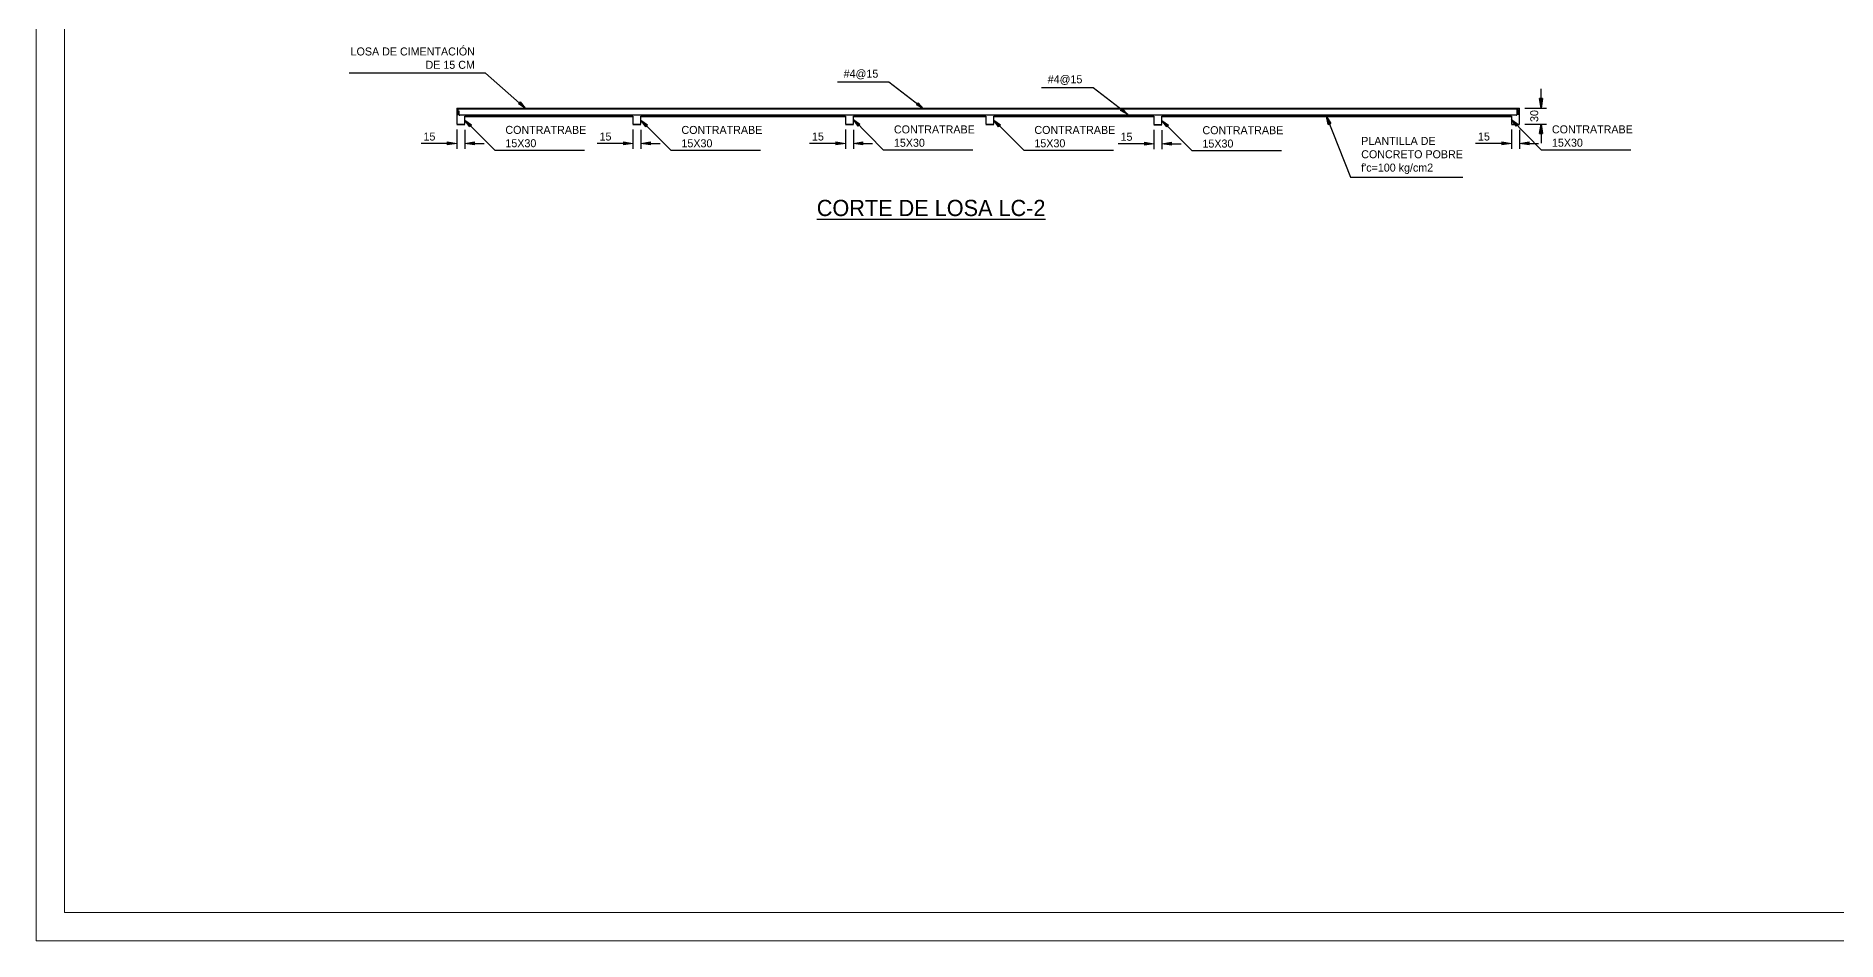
# Model space of a CAD drawing. Header units: millimetres. Extents: x -25 to 297, y -2 to 43.
# Drawn here: x -0.31 to 33.44, y 0 to 16.95 of the extents above; entities that cross this region are included whole.
import ezdxf
from ezdxf.enums import TextEntityAlignment as Align

# ---------------------------------------------------------------- set-up
doc = ezdxf.new("R2010")
doc.units = ezdxf.units.MM
for name, color, linetype in [('6', 7, 'Continuous'), ('C', 11, 'Continuous'), ('CAJONES', 15, 'Continuous'), ('TITULO', 242, 'Continuous')]:
    doc.layers.add(name, color=color, linetype=linetype)
doc.styles.add('LEROY', font='stylu.ttf')
doc.dimstyles.new('LEROY', dxfattribs={"dimtxt": 0.15, "dimasz": 0.18, "dimexe": 0.1, "dimexo": 0.1, "dimgap": 0.05, "dimtad": 1, "dimdec": 0, "dimlfac": 100, "dimzin": 0, "dimdsep": 46, "dimtxsty": 'LEROY', "dimblk1": 'FLECHA', "dimblk2": 'FLECHA', "dimsah": 1, "dimcen": 0.2, "dimclrd": 256, "dimclre": 256, "dimclrt": 5, "dimadec": 0, "dimazin": 0, "dimtfac": 0.5, "dimtdec": 0, "dimtix": 1, "dimtofl": 0, "dimtmove": 0, "dimatfit": 3, "dimldrblk": 'FLECHA', "dimfxl": 1, "dimtolj": 1, "dimtzin": 0, "dimarcsym": 0})
doc.dimstyles.new('LEROY_CONC', dxfattribs={"dimtxt": 0.15, "dimasz": 0.15, "dimexe": 0.08, "dimexo": 0.08, "dimgap": 0.05, "dimtad": 1, "dimdec": 0, "dimlfac": 20, "dimzin": 0, "dimdsep": 46, "dimtxsty": 'LEROY', "dimblk1": 'FLECHA', "dimblk2": 'FLECHA', "dimsah": 1, "dimcen": 0.2, "dimclrd": 256, "dimclre": 256, "dimclrt": 5, "dimadec": 0, "dimazin": 0, "dimtfac": 0.5, "dimtdec": 0, "dimtix": 1, "dimtofl": 0, "dimtmove": 0, "dimatfit": 3, "dimldrblk": 'FLECHA', "dimfxl": 1, "dimtolj": 1, "dimtzin": 0, "dimarcsym": 0})

# ---------------------------------------------------------------- blocks, each defined once
blk = doc.blocks.new('FLECHA')
at = {"linetype": 'Continuous'}
blk.add_hatch(color=5, dxfattribs=at).paths.add_polyline_path([(0, 0), (-1, 0.16), (-1, -0.16)])
at = {"color": 5, "linetype": 'Continuous'}
blk.add_line((-1, 0.16), (-1, -0.16), dxfattribs=at)
blk.add_lwpolyline([(-1, 0.16), (0, 0), (-1, -0.16)], dxfattribs=at)
blk = doc.blocks.new('*D66')
at = {"layer": 'C', "lineweight": -2, "transparency": 16777216}
for p, q in [((27.898, 15.782), (27.898, 15.962)), ((27.591, 15.602), (27.998, 15.602)), ((27.591, 15.302), (27.998, 15.302)), ((27.898, 15.122), (27.898, 14.942))]:
    blk.add_line(p, q, dxfattribs=at)
at = {"layer": 'Defpoints', "color": 0, "transparency": 16777216}
for p in [(27.491, 15.602), (27.491, 15.302), (27.898, 15.302)]:
    blk.add_point(p, dxfattribs=at)
at = {"layer": 'C', "lineweight": -2, "transparency": 16777216, "xscale": 0.18, "yscale": 0.18, "zscale": 0.18}
for p, rotation in [((27.898, 15.602), 270), ((27.898, 15.302), 90)]:
    blk.add_blockref('FLECHA', p, dxfattribs=dict(at, rotation=rotation))
at = {"layer": 'C', "color": 5, "transparency": 16777216, "insert": (27.77, 15.452), "char_height": 0.15, "attachment_point": 5, "rotation": 90, "style": 'LEROY'}
blk.add_mtext('\\A1;30', dxfattribs=at)
blk = doc.blocks.new('*D67')
at = {"layer": 'C', "lineweight": -2, "transparency": 16777216}
for p, q in [((27.341, 15.202), (27.341, 14.839)), ((27.491, 15.192), (27.491, 14.839)), ((27.161, 14.939), (26.671, 14.939)), ((27.671, 14.939), (27.851, 14.939))]:
    blk.add_line(p, q, dxfattribs=at)
at = {"layer": 'Defpoints', "color": 0, "transparency": 16777216}
for p in [(27.341, 15.302), (27.491, 15.292), (27.491, 14.939)]:
    blk.add_point(p, dxfattribs=at)
at = {"layer": 'C', "lineweight": -2, "transparency": 16777216, "xscale": 0.18, "yscale": 0.18, "zscale": 0.18}
blk.add_blockref('FLECHA', (27.341, 14.939), dxfattribs=at)
at = {"layer": 'C', "lineweight": -2, "transparency": 16777216, "xscale": 0.18, "yscale": 0.18, "zscale": 0.18, "rotation": 180}
blk.add_blockref('FLECHA', (27.491, 14.939), dxfattribs=at)
at = {"layer": 'C', "color": 5, "transparency": 16777216, "insert": (26.826, 15.067), "char_height": 0.15, "attachment_point": 5, "style": 'LEROY'}
blk.add_mtext('\\A1;15', dxfattribs=at)
blk = doc.blocks.new('*D68')
at = {"layer": 'C', "lineweight": -2, "transparency": 16777216}
for p, q in [((20.641, 15.196), (20.641, 14.833)), ((20.461, 14.933), (19.971, 14.933)), ((20.791, 15.186), (20.791, 14.833)), ((20.971, 14.933), (21.151, 14.933))]:
    blk.add_line(p, q, dxfattribs=at)
at = {"layer": 'Defpoints', "color": 0, "transparency": 16777216}
for p in [(20.641, 15.296), (20.791, 15.286), (20.791, 14.933)]:
    blk.add_point(p, dxfattribs=at)
at = {"layer": 'C', "lineweight": -2, "transparency": 16777216, "xscale": 0.18, "yscale": 0.18, "zscale": 0.18}
blk.add_blockref('FLECHA', (20.641, 14.933), dxfattribs=at)
at = {"layer": 'C', "lineweight": -2, "transparency": 16777216, "xscale": 0.18, "yscale": 0.18, "zscale": 0.18, "rotation": 180}
blk.add_blockref('FLECHA', (20.791, 14.933), dxfattribs=at)
at = {"layer": 'C', "color": 5, "transparency": 16777216, "insert": (20.126, 15.062), "char_height": 0.15, "attachment_point": 5, "style": 'LEROY'}
blk.add_mtext('\\A1;15', dxfattribs=at)
blk = doc.blocks.new('*D69')
at = {"layer": 'C', "lineweight": -2, "transparency": 16777216}
for p, q in [((14.857, 15.202), (14.857, 14.839)), ((15.007, 15.192), (15.007, 14.839)), ((14.677, 14.939), (14.187, 14.939)), ((15.187, 14.939), (15.367, 14.939))]:
    blk.add_line(p, q, dxfattribs=at)
at = {"layer": 'Defpoints', "color": 0, "transparency": 16777216}
for p in [(14.857, 15.302), (15.007, 15.292), (15.007, 14.939)]:
    blk.add_point(p, dxfattribs=at)
at = {"layer": 'C', "lineweight": -2, "transparency": 16777216, "xscale": 0.18, "yscale": 0.18, "zscale": 0.18}
blk.add_blockref('FLECHA', (14.857, 14.939), dxfattribs=at)
at = {"layer": 'C', "lineweight": -2, "transparency": 16777216, "xscale": 0.18, "yscale": 0.18, "zscale": 0.18, "rotation": 180}
blk.add_blockref('FLECHA', (15.007, 14.939), dxfattribs=at)
at = {"layer": 'C', "color": 5, "transparency": 16777216, "insert": (14.342, 15.067), "char_height": 0.15, "attachment_point": 5, "style": 'LEROY'}
blk.add_mtext('\\A1;15', dxfattribs=at)
blk = doc.blocks.new('*D70')
at = {"layer": 'C', "lineweight": -2, "transparency": 16777216}
for p, q in [((10.875, 15.202), (10.875, 14.839)), ((11.025, 15.192), (11.025, 14.839)), ((10.695, 14.939), (10.205, 14.939)), ((11.205, 14.939), (11.385, 14.939))]:
    blk.add_line(p, q, dxfattribs=at)
at = {"layer": 'Defpoints', "color": 0, "transparency": 16777216}
for p in [(10.875, 15.302), (11.025, 15.292), (11.025, 14.939)]:
    blk.add_point(p, dxfattribs=at)
at = {"layer": 'C', "lineweight": -2, "transparency": 16777216, "xscale": 0.18, "yscale": 0.18, "zscale": 0.18}
blk.add_blockref('FLECHA', (10.875, 14.939), dxfattribs=at)
at = {"layer": 'C', "lineweight": -2, "transparency": 16777216, "xscale": 0.18, "yscale": 0.18, "zscale": 0.18, "rotation": 180}
blk.add_blockref('FLECHA', (11.025, 14.939), dxfattribs=at)
at = {"layer": 'C', "color": 5, "transparency": 16777216, "insert": (10.36, 15.067), "char_height": 0.15, "attachment_point": 5, "style": 'LEROY'}
blk.add_mtext('\\A1;15', dxfattribs=at)
blk = doc.blocks.new('*D71')
at = {"layer": 'C', "lineweight": -2, "transparency": 16777216}
for p, q in [((7.575, 15.202), (7.575, 14.839)), ((7.725, 15.192), (7.725, 14.839)), ((7.395, 14.939), (6.905, 14.939)), ((7.905, 14.939), (8.085, 14.939))]:
    blk.add_line(p, q, dxfattribs=at)
at = {"layer": 'Defpoints', "color": 0, "transparency": 16777216}
for p in [(7.575, 15.302), (7.725, 15.292), (7.725, 14.939)]:
    blk.add_point(p, dxfattribs=at)
at = {"layer": 'C', "lineweight": -2, "transparency": 16777216, "xscale": 0.18, "yscale": 0.18, "zscale": 0.18}
blk.add_blockref('FLECHA', (7.575, 14.939), dxfattribs=at)
at = {"layer": 'C', "lineweight": -2, "transparency": 16777216, "xscale": 0.18, "yscale": 0.18, "zscale": 0.18, "rotation": 180}
blk.add_blockref('FLECHA', (7.725, 14.939), dxfattribs=at)
at = {"layer": 'C', "color": 5, "transparency": 16777216, "insert": (7.06, 15.067), "char_height": 0.15, "attachment_point": 5, "style": 'LEROY'}
blk.add_mtext('\\A1;15', dxfattribs=at)

msp = doc.modelspace()

# ---------------------------------------------------------------- linework, layer by layer
at = {"layer": '6', "lineweight": 0}
for points in [[(-0.314, 43.038), (63.706, 43.038), (63.706, 0), (-0.314, 0)], [(0.218, 42.506), (63.174, 42.506), (63.174, 0.532), (0.218, 0.532)]]:
    msp.add_lwpolyline(points, close=True, dxfattribs=at)
at = {"layer": 'CAJONES'}
for p, q in [((7.575, 15.602), (27.491, 15.602)), ((7.575, 15.602), (7.575, 15.302)), ((27.491, 15.302), (27.491, 15.602)), ((7.575, 15.302), (7.725, 15.302)), ((7.575, 15.297), (7.725, 15.297)), ((7.575, 15.292), (7.725, 15.292)), ((7.725, 15.452), (10.875, 15.452)), ((7.725, 15.302), (7.725, 15.452)), ((7.725, 15.447), (10.875, 15.447)), ((7.725, 15.442), (10.875, 15.442)), ((10.875, 15.452), (10.875, 15.301)), ((10.875, 15.301), (11.025, 15.301)), ((10.875, 15.296), (11.025, 15.296)), ((10.875, 15.291), (11.025, 15.291)), ((11.025, 15.301), (11.025, 15.452)), ((11.025, 15.452), (14.858, 15.452)), ((11.025, 15.447), (14.858, 15.447)), ((11.025, 15.442), (14.858, 15.442)), ((14.858, 15.452), (14.858, 15.301)), ((14.858, 15.301), (15.008, 15.301)), ((14.858, 15.296), (15.008, 15.296)), ((14.858, 15.291), (15.008, 15.291)), ((15.008, 15.301), (15.008, 15.452)), ((15.008, 15.452), (17.491, 15.452)), ((15.008, 15.447), (17.491, 15.447)), ((15.008, 15.442), (17.491, 15.442)), ((17.491, 15.452), (17.491, 15.301)), ((17.491, 15.301), (17.641, 15.301)), ((17.491, 15.296), (17.641, 15.296)), ((17.491, 15.291), (17.641, 15.291)), ((17.641, 15.301), (17.641, 15.452)), ((17.641, 15.452), (20.641, 15.452)), ((17.641, 15.447), (20.641, 15.447)), ((17.641, 15.442), (20.641, 15.442)), ((20.641, 15.452), (20.641, 15.296)), ((20.641, 15.296), (20.791, 15.296)), ((20.641, 15.291), (20.791, 15.291)), ((20.641, 15.286), (20.791, 15.286)), ((20.791, 15.296), (20.791, 15.452)), ((20.791, 15.452), (27.341, 15.452)), ((20.791, 15.447), (27.341, 15.447)), ((20.791, 15.442), (27.341, 15.442)), ((27.341, 15.452), (27.341, 15.302)), ((27.341, 15.302), (27.491, 15.302)), ((27.341, 15.297), (27.491, 15.297)), ((27.341, 15.292), (27.491, 15.292))]:
    msp.add_line(p, q, dxfattribs=at)
at = {"layer": 'CAJONES', "color": 1}
for p, q in [((7.599, 15.466), (7.599, 15.576)), ((7.609, 15.586), (27.452, 15.586)), ((7.617, 15.476), (7.617, 15.552)), ((27.441, 15.566), (27.441, 15.476)), ((27.462, 15.576), (27.462, 15.477)), ((27.431, 15.466), (7.627, 15.466))]:
    msp.add_line(p, q, dxfattribs=at)
for centre, start, end in [((7.609, 15.576), 90, 180), ((27.452, 15.576), 0, 90), ((7.627, 15.476), 180, 270), ((27.431, 15.476), 270, 0)]:
    msp.add_arc(centre, 0.01, start, end, dxfattribs=at)

# ---------------------------------------------------------------- texts
at = {"layer": 'C', "char_height": 0.15, "style": 'LEROY'}
for s, insert, width, attachment_point in [('{\\C5;LOSA DE CIMENTACIÓN DE 15 CM}', (7.912, 16.535), 2.6345, 6), ('{\\C5;#4@15}', (15.474, 16.23), 2.6345, 6), ('{\\C5;#4@15}', (19.299, 16.125), 2.6345, 6), ('{\\C5;CONTRATRABE\\P15X30}', (8.484, 15.066), 2.6345, 4), ('{\\C5;CONTRATRABE\\P15X30}', (11.784, 15.065), 2.6345, 4), ('{\\C5;CONTRATRABE\\P15X30}', (15.767, 15.075), 2.6345, 4), ('{\\C5;CONTRATRABE\\P15X30}', (18.4, 15.065), 2.6345, 4), ('{\\C5;CONTRATRABE\\P15X30}', (21.55, 15.06), 2.6345, 4), ('{\\C5;CONTRATRABE\\P15X30}', (28.101, 15.076), 2.6345, 4), ("{\\C5;PLANTILLA DE CONCRETO POBRE f'c=100 kg/cm2}", (24.526, 14.713), 1.97284, 4)]:
    msp.add_mtext(s, dxfattribs=dict(at, insert=insert, width=width, attachment_point=attachment_point))
at = {"layer": 'TITULO', "style": 'LEROY'}
msp.add_text('%%UCORTE DE LOSA LC-2', height=0.3036, dxfattribs=at).set_placement((16.464, 13.578), align=Align.CENTER)

# ---------------------------------------------------------------- dimensions: what is measured, and where the dimension line sits
at = {"layer": 'C'}
dim = msp.add_linear_dim(base=(27.898, 15.302), p1=(27.491, 15.602), p2=(27.491, 15.302), angle=90, dimstyle='LEROY', override={"dimfxl": 0.1}, dxfattribs=at)
dim.commit()
dim.dimension.update_dxf_attribs({"geometry": '*D66', "text_midpoint": (27.77, 15.452)})
for base, p1, p2, picture, middle in [((7.725, 14.939), (7.575, 15.302), (7.725, 15.292), '*D71', (7.06, 14.939)), ((11.025, 14.939), (10.875, 15.302), (11.025, 15.292), '*D70', (10.36, 14.939)), ((15.007, 14.939), (14.857, 15.302), (15.007, 15.292), '*D69', (14.342, 14.939)), ((20.791, 14.933), (20.641, 15.296), (20.791, 15.286), '*D68', (20.126, 14.933)), ((27.491, 14.939), (27.341, 15.302), (27.491, 15.292), '*D67', (26.826, 14.939))]:
    dim = msp.add_linear_dim(base=base, p1=p1, p2=p2, angle=180, dimstyle='LEROY', override={"dimfxl": 0.1}, dxfattribs=at)
    dim.commit()
    dim.dimension.update_dxf_attribs({"geometry": picture, "text_midpoint": middle, "dimtype": 160})

# ---------------------------------------------------------------- leaders
at = {"layer": 'C', "annotation_type": 0, "has_hookline": 1}
for points, hookline_direction, text_width in [([(8.857, 15.602), (8.112, 16.257), (7.962, 16.257)], 1, 2.355), ([(16.324, 15.586), (15.674, 16.085), (15.524, 16.085)], 1, 0.767), ([(20.149, 15.48), (19.499, 15.98), (19.349, 15.98)], 1, 0.767), ([(7.725, 15.377), (8.284, 14.811), (8.434, 14.811)], 0, 1.481), ([(11.025, 15.376), (11.584, 14.81), (11.734, 14.81)], 0, 1.481), ([(15.008, 15.386), (15.567, 14.82), (15.717, 14.82)], 0, 1.481), ([(17.641, 15.376), (18.2, 14.81), (18.35, 14.81)], 0, 1.481), ([(20.791, 15.371), (21.35, 14.806), (21.5, 14.806)], 0, 1.481), ([(23.876, 15.442), (24.326, 14.306), (24.476, 14.306)], 0, 1.902), ([(27.341, 15.387), (27.901, 14.821), (28.051, 14.821)], 0, 1.481)]:
    msp.add_leader(points, dimstyle='LEROY_CONC', dxfattribs=dict(at, hookline_direction=hookline_direction, text_width=text_width))

doc.saveas('drawing.dxf')
